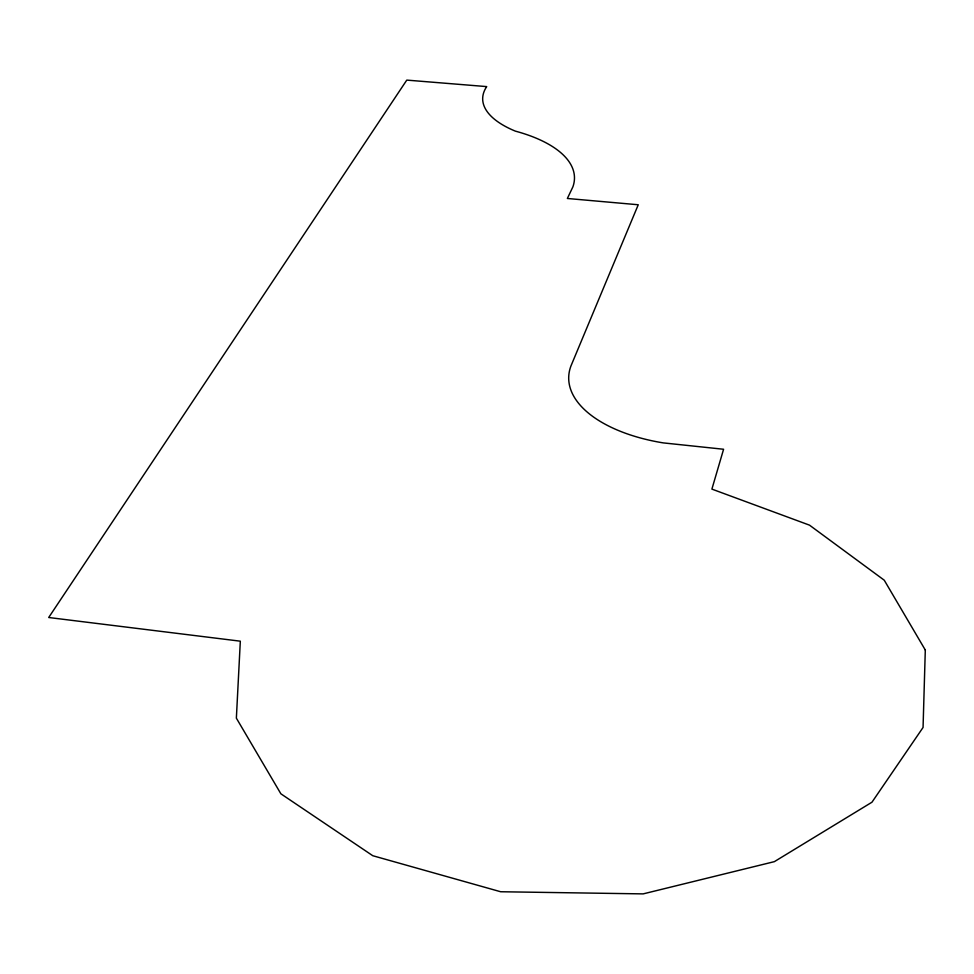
<?xml version="1.0" encoding="UTF-8"?>
<svg xmlns="http://www.w3.org/2000/svg" width="974" height="974" viewBox="0 0 974 974"><rect width="100%" height="100%" fill="white"/><g stroke="black" fill="none" stroke-linecap="round" stroke-linejoin="round"><path stroke-width="1.46" d="M925.3 650.023L923.06 727.468L871.974 802.199L774.367 861.649L643.144 893.889L500.66 891.746L372.786 855.72L280.877 793.798L236.365 718.155L240.322 641.184L48.7 617.504L406.779 80.111L486.72 86.601A113.812 46.131 0 0 0 515.368 131.137A134.193 58.038 -1.6 0 1 572.87 186.898L567.367 198.477L638.25 204.759L570.995 365.859A130.175 65.465 1.5 0 0 663.245 442.89L723.585 449.257L711.897 489.106L809.491 525.144L884.246 580.2L925.3 650.023"/></g></svg>
